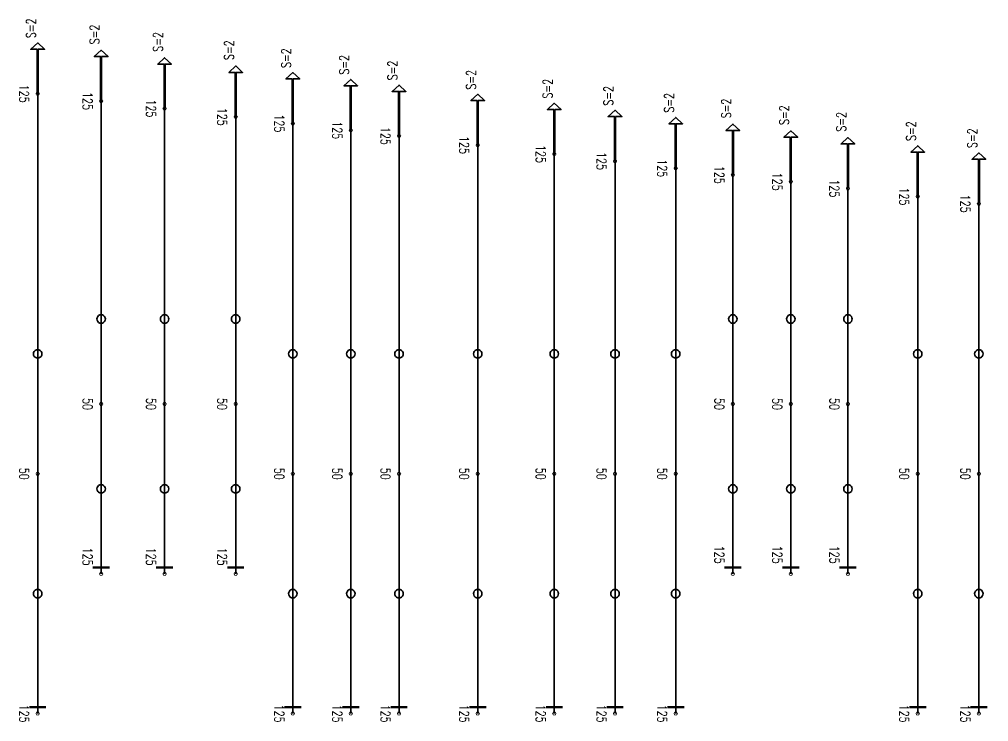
# Model space of a CAD drawing. Header units: millimetres. Extents: x 127300 to 589785, y -24728 to 44820.
# Drawn here: x 528767 to 551675, y 27610 to 44200 of the extents above; entities that cross this region are included whole.
import ezdxf

# ---------------------------------------------------------------- set-up
doc = ezdxf.new("R2010")
doc.units = ezdxf.units.MM
doc.layers.add('Current_plane_Column', color=7, linetype='Continuous', true_color=0x4b00ff)
doc.layers.add('NDC_S-ANNO', color=7, linetype='Continuous', lineweight=20)
doc.layers.add('NDC_S-TENDON', color=6, linetype='Continuous', lineweight=35)
doc.styles.add('NDC_ANNO', font='', dxfattribs={"width": 0.8})
doc.styles.get('NDC_ANNO').set_extended_font_data('Dotum')

# ---------------------------------------------------------------- blocks, each defined once
blk = doc.blocks.new('TDY')
at = {"layer": 'NDC_S-TENDON', "linetype": 'Continuous'}
for points, elevation in [([(20462, 32946), (20462, 33996), (20612, 33996), (20450, 34146), (20288, 33996), (20438, 33996), (20438, 32946)], 2875), ([(21962, 32771), (21962, 33821), (22112, 33821), (21950, 33971), (21788, 33821), (21938, 33821), (21938, 32771)], 2875), ([(23462, 32595), (23462, 33645), (23612, 33645), (23450, 33795), (23288, 33645), (23438, 33645), (23438, 32595)], 2875), ([(25142, 32399), (25142, 33449), (25292, 33449), (25130, 33599), (24968, 33449), (25118, 33449), (25118, 32399)], 2875), ([(26492, 32242), (26492, 33292), (26642, 33292), (26480, 33442), (26318, 33292), (26468, 33292), (26468, 32242)], 2875), ([(27862, 32081), (27862, 33131), (28012, 33131), (27850, 33281), (27688, 33131), (27838, 33131), (27838, 32081)], 2875), ([(29002, 31948), (29002, 32998), (29152, 32998), (28990, 33148), (28828, 32998), (28978, 32998), (28978, 31948)], 2875), ([(30862, 31731), (30862, 32781), (31012, 32781), (30850, 32931), (30688, 32781), (30838, 32781), (30838, 31731)], 2875), ([(32672, 31520), (32672, 32570), (32822, 32570), (32660, 32720), (32498, 32570), (32648, 32570), (32648, 31520)], 2875), ([(34107, 31352), (34107, 32402), (34257, 32402), (34095, 32552), (33933, 32402), (34083, 32402), (34083, 31352)], 2875), ([(35542, 31184), (35542, 32234), (35692, 32234), (35530, 32384), (35368, 32234), (35518, 32234), (35518, 31184)], 2875), ([(36892, 31027), (36892, 32077), (37042, 32077), (36880, 32227), (36718, 32077), (36868, 32077), (36868, 31027)], 2875), ([(38262, 30867), (38262, 31917), (38412, 31917), (38250, 32067), (38088, 31917), (38238, 31917), (38238, 30867)], 2875), ([(39612, 30709), (39612, 31759), (39762, 31759), (39600, 31909), (39438, 31759), (39588, 31759), (39588, 30709)], 2875), ([(41262, 30516), (41262, 31566), (41412, 31566), (41250, 31716), (41088, 31566), (41238, 31566), (41238, 30516)], 2875), ([(42707, 30347), (42707, 31397), (42857, 31397), (42695, 31547), (42533, 31397), (42683, 31397), (42683, 30347)], 2875), ([(21950, 27523), (21981, 27527), (22009, 27542), (22031, 27564), (22045, 27592), (22050, 27623), (22045, 27653), (22031, 27681), (22009, 27703), (21981, 27718), (21950, 27723), (21919, 27718), (21891, 27703), (21869, 27681), (21855, 27653), (21850, 27623), (21855, 27592), (21869, 27564), (21891, 27542), (21919, 27527), (21950, 27523)], 2832), ([(23450, 27523), (23481, 27527), (23509, 27542), (23531, 27564), (23545, 27592), (23550, 27623), (23545, 27653), (23531, 27681), (23509, 27703), (23481, 27718), (23450, 27723), (23419, 27718), (23391, 27703), (23369, 27681), (23355, 27653), (23350, 27623), (23355, 27592), (23369, 27564), (23391, 27542), (23419, 27527), (23450, 27523)], 2832), ([(25130, 27523), (25160, 27527), (25188, 27542), (25210, 27564), (25225, 27592), (25230, 27623), (25225, 27653), (25210, 27681), (25188, 27703), (25160, 27718), (25130, 27723), (25099, 27718), (25071, 27703), (25049, 27681), (25034, 27653), (25030, 27623), (25034, 27592), (25049, 27564), (25071, 27542), (25099, 27527), (25130, 27523)], 2832), ([(36880, 27523), (36910, 27527), (36938, 27542), (36960, 27564), (36975, 27592), (36980, 27623), (36975, 27653), (36960, 27681), (36938, 27703), (36910, 27718), (36880, 27723), (36849, 27718), (36821, 27703), (36799, 27681), (36784, 27653), (36780, 27623), (36784, 27592), (36799, 27564), (36821, 27542), (36849, 27527), (36880, 27523)], 2832), ([(38250, 27523), (38281, 27527), (38309, 27542), (38331, 27564), (38345, 27592), (38350, 27623), (38345, 27653), (38331, 27681), (38309, 27703), (38281, 27718), (38250, 27723), (38219, 27718), (38191, 27703), (38169, 27681), (38155, 27653), (38150, 27623), (38155, 27592), (38169, 27564), (38191, 27542), (38219, 27527), (38250, 27523)], 2832), ([(39600, 27523), (39631, 27527), (39659, 27542), (39681, 27564), (39695, 27592), (39700, 27623), (39695, 27653), (39681, 27681), (39659, 27703), (39631, 27718), (39600, 27723), (39569, 27718), (39541, 27703), (39519, 27681), (39505, 27653), (39500, 27623), (39505, 27592), (39519, 27564), (39541, 27542), (39569, 27527), (39600, 27523)], 2832), ([(20450, 26698), (20481, 26702), (20509, 26717), (20531, 26739), (20545, 26767), (20550, 26798), (20545, 26828), (20531, 26856), (20509, 26878), (20481, 26893), (20450, 26898), (20419, 26893), (20391, 26878), (20369, 26856), (20355, 26828), (20350, 26798), (20355, 26767), (20369, 26739), (20391, 26717), (20419, 26702), (20450, 26698)], 2832), ([(26480, 26698), (26510, 26702), (26538, 26717), (26560, 26739), (26575, 26767), (26580, 26798), (26575, 26828), (26560, 26856), (26538, 26878), (26510, 26893), (26480, 26898), (26449, 26893), (26421, 26878), (26399, 26856), (26384, 26828), (26380, 26798), (26384, 26767), (26399, 26739), (26421, 26717), (26449, 26702), (26480, 26698)], 2832), ([(27850, 26698), (27881, 26702), (27909, 26717), (27931, 26739), (27945, 26767), (27950, 26798), (27945, 26828), (27931, 26856), (27909, 26878), (27881, 26893), (27850, 26898), (27819, 26893), (27791, 26878), (27769, 26856), (27755, 26828), (27750, 26798), (27755, 26767), (27769, 26739), (27791, 26717), (27819, 26702), (27850, 26698)], 2832), ([(28990, 26698), (29021, 26702), (29049, 26717), (29071, 26739), (29085, 26767), (29090, 26798), (29085, 26828), (29071, 26856), (29049, 26878), (29021, 26893), (28990, 26898), (28959, 26893), (28931, 26878), (28909, 26856), (28895, 26828), (28890, 26798), (28895, 26767), (28909, 26739), (28931, 26717), (28959, 26702), (28990, 26698)], 2832), ([(30850, 26698), (30881, 26702), (30909, 26717), (30931, 26739), (30945, 26767), (30950, 26798), (30945, 26828), (30931, 26856), (30909, 26878), (30881, 26893), (30850, 26898), (30819, 26893), (30791, 26878), (30769, 26856), (30755, 26828), (30750, 26798), (30755, 26767), (30769, 26739), (30791, 26717), (30819, 26702), (30850, 26698)], 2832), ([(32660, 26698), (32691, 26702), (32719, 26717), (32741, 26739), (32755, 26767), (32760, 26798), (32755, 26828), (32741, 26856), (32719, 26878), (32691, 26893), (32660, 26898), (32629, 26893), (32601, 26878), (32579, 26856), (32565, 26828), (32560, 26798), (32565, 26767), (32579, 26739), (32601, 26717), (32629, 26702), (32660, 26698)], 2832), ([(34095, 26698), (34126, 26702), (34154, 26717), (34176, 26739), (34190, 26767), (34195, 26798), (34190, 26828), (34176, 26856), (34154, 26878), (34126, 26893), (34095, 26898), (34064, 26893), (34036, 26878), (34014, 26856), (34000, 26828), (33995, 26798), (34000, 26767), (34014, 26739), (34036, 26717), (34064, 26702), (34095, 26698)], 2832), ([(35530, 26698), (35560, 26702), (35588, 26717), (35610, 26739), (35625, 26767), (35630, 26798), (35625, 26828), (35610, 26856), (35588, 26878), (35560, 26893), (35530, 26898), (35499, 26893), (35471, 26878), (35449, 26856), (35434, 26828), (35430, 26798), (35434, 26767), (35449, 26739), (35471, 26717), (35499, 26702), (35530, 26698)], 2832), ([(41250, 26698), (41281, 26702), (41309, 26717), (41331, 26739), (41345, 26767), (41350, 26798), (41345, 26828), (41331, 26856), (41309, 26878), (41281, 26893), (41250, 26898), (41219, 26893), (41191, 26878), (41169, 26856), (41155, 26828), (41150, 26798), (41155, 26767), (41169, 26739), (41191, 26717), (41219, 26702), (41250, 26698)], 2832), ([(42695, 26698), (42726, 26702), (42754, 26717), (42776, 26739), (42790, 26767), (42795, 26798), (42790, 26828), (42776, 26856), (42754, 26878), (42726, 26893), (42695, 26898), (42664, 26893), (42636, 26878), (42614, 26856), (42600, 26828), (42595, 26798), (42600, 26767), (42614, 26739), (42636, 26717), (42664, 26702), (42695, 26698)], 2832), ([(21950, 23508), (21981, 23512), (22009, 23527), (22031, 23549), (22045, 23577), (22050, 23608), (22045, 23638), (22031, 23666), (22009, 23688), (21981, 23703), (21950, 23708), (21919, 23703), (21891, 23688), (21869, 23666), (21855, 23638), (21850, 23608), (21855, 23577), (21869, 23549), (21891, 23527), (21919, 23512), (21950, 23508)], 2832), ([(23450, 23508), (23481, 23512), (23509, 23527), (23531, 23549), (23545, 23577), (23550, 23608), (23545, 23638), (23531, 23666), (23509, 23688), (23481, 23703), (23450, 23708), (23419, 23703), (23391, 23688), (23369, 23666), (23355, 23638), (23350, 23608), (23355, 23577), (23369, 23549), (23391, 23527), (23419, 23512), (23450, 23508)], 2832), ([(25130, 23508), (25160, 23512), (25188, 23527), (25210, 23549), (25225, 23577), (25230, 23608), (25225, 23638), (25210, 23666), (25188, 23688), (25160, 23703), (25130, 23708), (25099, 23703), (25071, 23688), (25049, 23666), (25034, 23638), (25030, 23608), (25034, 23577), (25049, 23549), (25071, 23527), (25099, 23512), (25130, 23508)], 2832), ([(36880, 23508), (36910, 23512), (36938, 23527), (36960, 23549), (36975, 23577), (36980, 23608), (36975, 23638), (36960, 23666), (36938, 23688), (36910, 23703), (36880, 23708), (36849, 23703), (36821, 23688), (36799, 23666), (36784, 23638), (36780, 23608), (36784, 23577), (36799, 23549), (36821, 23527), (36849, 23512), (36880, 23508)], 2832), ([(38250, 23508), (38281, 23512), (38309, 23527), (38331, 23549), (38345, 23577), (38350, 23608), (38345, 23638), (38331, 23666), (38309, 23688), (38281, 23703), (38250, 23708), (38219, 23703), (38191, 23688), (38169, 23666), (38155, 23638), (38150, 23608), (38155, 23577), (38169, 23549), (38191, 23527), (38219, 23512), (38250, 23508)], 2832), ([(39600, 23508), (39631, 23512), (39659, 23527), (39681, 23549), (39695, 23577), (39700, 23608), (39695, 23638), (39681, 23666), (39659, 23688), (39631, 23703), (39600, 23708), (39569, 23703), (39541, 23688), (39519, 23666), (39505, 23638), (39500, 23608), (39505, 23577), (39519, 23549), (39541, 23527), (39569, 23512), (39600, 23508)], 2832), ([(20450, 21033), (20481, 21037), (20509, 21052), (20531, 21074), (20545, 21102), (20550, 21133), (20545, 21163), (20531, 21191), (20509, 21213), (20481, 21228), (20450, 21233), (20419, 21228), (20391, 21213), (20369, 21191), (20355, 21163), (20350, 21133), (20355, 21102), (20369, 21074), (20391, 21052), (20419, 21037), (20450, 21033)], 2832), ([(26480, 21033), (26510, 21037), (26538, 21052), (26560, 21074), (26575, 21102), (26580, 21133), (26575, 21163), (26560, 21191), (26538, 21213), (26510, 21228), (26480, 21233), (26449, 21228), (26421, 21213), (26399, 21191), (26384, 21163), (26380, 21133), (26384, 21102), (26399, 21074), (26421, 21052), (26449, 21037), (26480, 21033)], 2832), ([(27850, 21033), (27881, 21037), (27909, 21052), (27931, 21074), (27945, 21102), (27950, 21133), (27945, 21163), (27931, 21191), (27909, 21213), (27881, 21228), (27850, 21233), (27819, 21228), (27791, 21213), (27769, 21191), (27755, 21163), (27750, 21133), (27755, 21102), (27769, 21074), (27791, 21052), (27819, 21037), (27850, 21033)], 2832), ([(28990, 21033), (29021, 21037), (29049, 21052), (29071, 21074), (29085, 21102), (29090, 21133), (29085, 21163), (29071, 21191), (29049, 21213), (29021, 21228), (28990, 21233), (28959, 21228), (28931, 21213), (28909, 21191), (28895, 21163), (28890, 21133), (28895, 21102), (28909, 21074), (28931, 21052), (28959, 21037), (28990, 21033)], 2832), ([(30850, 21033), (30881, 21037), (30909, 21052), (30931, 21074), (30945, 21102), (30950, 21133), (30945, 21163), (30931, 21191), (30909, 21213), (30881, 21228), (30850, 21233), (30819, 21228), (30791, 21213), (30769, 21191), (30755, 21163), (30750, 21133), (30755, 21102), (30769, 21074), (30791, 21052), (30819, 21037), (30850, 21033)], 2832), ([(32660, 21033), (32691, 21037), (32719, 21052), (32741, 21074), (32755, 21102), (32760, 21133), (32755, 21163), (32741, 21191), (32719, 21213), (32691, 21228), (32660, 21233), (32629, 21228), (32601, 21213), (32579, 21191), (32565, 21163), (32560, 21133), (32565, 21102), (32579, 21074), (32601, 21052), (32629, 21037), (32660, 21033)], 2832), ([(34095, 21033), (34126, 21037), (34154, 21052), (34176, 21074), (34190, 21102), (34195, 21133), (34190, 21163), (34176, 21191), (34154, 21213), (34126, 21228), (34095, 21233), (34064, 21228), (34036, 21213), (34014, 21191), (34000, 21163), (33995, 21133), (34000, 21102), (34014, 21074), (34036, 21052), (34064, 21037), (34095, 21033)], 2832), ([(35530, 21033), (35560, 21037), (35588, 21052), (35610, 21074), (35625, 21102), (35630, 21133), (35625, 21163), (35610, 21191), (35588, 21213), (35560, 21228), (35530, 21233), (35499, 21228), (35471, 21213), (35449, 21191), (35434, 21163), (35430, 21133), (35434, 21102), (35449, 21074), (35471, 21052), (35499, 21037), (35530, 21033)], 2832), ([(41250, 21033), (41281, 21037), (41309, 21052), (41331, 21074), (41345, 21102), (41350, 21133), (41345, 21163), (41331, 21191), (41309, 21213), (41281, 21228), (41250, 21233), (41219, 21228), (41191, 21213), (41169, 21191), (41155, 21163), (41150, 21133), (41155, 21102), (41169, 21074), (41191, 21052), (41219, 21037), (41250, 21033)], 2832), ([(42695, 21033), (42726, 21037), (42754, 21052), (42776, 21074), (42790, 21102), (42795, 21133), (42790, 21163), (42776, 21191), (42754, 21213), (42726, 21228), (42695, 21233), (42664, 21228), (42636, 21213), (42614, 21191), (42600, 21163), (42595, 21133), (42600, 21102), (42614, 21074), (42636, 21052), (42664, 21037), (42695, 21033)], 2832)]:
    blk.add_lwpolyline(points, close=True, dxfattribs=dict(at, elevation=elevation))
for points, elevation in [([(20490, 32946, 20, 20, 0), (20470, 32981, 20, 20, 0), (20430, 32981, 20, 20, 0), (20410, 32946, 20, 20, 0), (20430, 32911, 20, 20, 0), (20470, 32911, 20, 20, 0)], 2875), ([(20490, 32946, 20, 20, 0), (20470, 32981, 20, 20, 0), (20430, 32981, 20, 20, 0), (20410, 32946, 20, 20, 0), (20430, 32911, 20, 20, 0), (20470, 32911, 20, 20, 0)], 2875), ([(21990, 32771, 20, 20, 0), (21970, 32805, 20, 20, 0), (21930, 32805, 20, 20, 0), (21910, 32771, 20, 20, 0), (21930, 32736, 20, 20, 0), (21970, 32736, 20, 20, 0)], 2875), ([(21990, 32771, 20, 20, 0), (21970, 32805, 20, 20, 0), (21930, 32805, 20, 20, 0), (21910, 32771, 20, 20, 0), (21930, 32736, 20, 20, 0), (21970, 32736, 20, 20, 0)], 2875), ([(23490, 32595, 20, 20, 0), (23470, 32630, 20, 20, 0), (23430, 32630, 20, 20, 0), (23410, 32595, 20, 20, 0), (23430, 32561, 20, 20, 0), (23470, 32561, 20, 20, 0)], 2875), ([(23490, 32595, 20, 20, 0), (23470, 32630, 20, 20, 0), (23430, 32630, 20, 20, 0), (23410, 32595, 20, 20, 0), (23430, 32561, 20, 20, 0), (23470, 32561, 20, 20, 0)], 2875), ([(25170, 32399, 20, 20, 0), (25150, 32434, 20, 20, 0), (25110, 32434, 20, 20, 0), (25090, 32399, 20, 20, 0), (25110, 32365, 20, 20, 0), (25150, 32365, 20, 20, 0)], 2875), ([(25170, 32399, 20, 20, 0), (25150, 32434, 20, 20, 0), (25110, 32434, 20, 20, 0), (25090, 32399, 20, 20, 0), (25110, 32365, 20, 20, 0), (25150, 32365, 20, 20, 0)], 2875), ([(26520, 32242, 20, 20, 0), (26500, 32276, 20, 20, 0), (26460, 32276, 20, 20, 0), (26440, 32242, 20, 20, 0), (26460, 32207, 20, 20, 0), (26500, 32207, 20, 20, 0)], 2875), ([(26520, 32242, 20, 20, 0), (26500, 32276, 20, 20, 0), (26460, 32276, 20, 20, 0), (26440, 32242, 20, 20, 0), (26460, 32207, 20, 20, 0), (26500, 32207, 20, 20, 0)], 2875), ([(27890, 32081, 20, 20, 0), (27870, 32116, 20, 20, 0), (27830, 32116, 20, 20, 0), (27810, 32081, 20, 20, 0), (27830, 32047, 20, 20, 0), (27870, 32047, 20, 20, 0)], 2875), ([(27890, 32081, 20, 20, 0), (27870, 32116, 20, 20, 0), (27830, 32116, 20, 20, 0), (27810, 32081, 20, 20, 0), (27830, 32047, 20, 20, 0), (27870, 32047, 20, 20, 0)], 2875), ([(29030, 31948, 20, 20, 0), (29010, 31983, 20, 20, 0), (28970, 31983, 20, 20, 0), (28950, 31948, 20, 20, 0), (28970, 31914, 20, 20, 0), (29010, 31914, 20, 20, 0)], 2875), ([(29030, 31948, 20, 20, 0), (29010, 31983, 20, 20, 0), (28970, 31983, 20, 20, 0), (28950, 31948, 20, 20, 0), (28970, 31914, 20, 20, 0), (29010, 31914, 20, 20, 0)], 2875), ([(30890, 31731, 20, 20, 0), (30870, 31766, 20, 20, 0), (30830, 31766, 20, 20, 0), (30810, 31731, 20, 20, 0), (30830, 31696, 20, 20, 0), (30870, 31696, 20, 20, 0)], 2875), ([(30890, 31731, 20, 20, 0), (30870, 31766, 20, 20, 0), (30830, 31766, 20, 20, 0), (30810, 31731, 20, 20, 0), (30830, 31696, 20, 20, 0), (30870, 31696, 20, 20, 0)], 2875), ([(32700, 31520, 20, 20, 0), (32680, 31554, 20, 20, 0), (32640, 31554, 20, 20, 0), (32620, 31520, 20, 20, 0), (32640, 31485, 20, 20, 0), (32680, 31485, 20, 20, 0)], 2875), ([(32700, 31520, 20, 20, 0), (32680, 31554, 20, 20, 0), (32640, 31554, 20, 20, 0), (32620, 31520, 20, 20, 0), (32640, 31485, 20, 20, 0), (32680, 31485, 20, 20, 0)], 2875), ([(34135, 31352, 20, 20, 0), (34115, 31387, 20, 20, 0), (34075, 31387, 20, 20, 0), (34055, 31352, 20, 20, 0), (34075, 31317, 20, 20, 0), (34115, 31317, 20, 20, 0)], 2875), ([(34135, 31352, 20, 20, 0), (34115, 31387, 20, 20, 0), (34075, 31387, 20, 20, 0), (34055, 31352, 20, 20, 0), (34075, 31317, 20, 20, 0), (34115, 31317, 20, 20, 0)], 2875), ([(35570, 31184, 20, 20, 0), (35550, 31219, 20, 20, 0), (35510, 31219, 20, 20, 0), (35490, 31184, 20, 20, 0), (35510, 31150, 20, 20, 0), (35550, 31150, 20, 20, 0)], 2875), ([(35570, 31184, 20, 20, 0), (35550, 31219, 20, 20, 0), (35510, 31219, 20, 20, 0), (35490, 31184, 20, 20, 0), (35510, 31150, 20, 20, 0), (35550, 31150, 20, 20, 0)], 2875), ([(36920, 31027, 20, 20, 0), (36900, 31061, 20, 20, 0), (36860, 31061, 20, 20, 0), (36840, 31027, 20, 20, 0), (36860, 30992, 20, 20, 0), (36900, 30992, 20, 20, 0)], 2875), ([(36920, 31027, 20, 20, 0), (36900, 31061, 20, 20, 0), (36860, 31061, 20, 20, 0), (36840, 31027, 20, 20, 0), (36860, 30992, 20, 20, 0), (36900, 30992, 20, 20, 0)], 2875), ([(38290, 30867, 20, 20, 0), (38270, 30901, 20, 20, 0), (38230, 30901, 20, 20, 0), (38210, 30867, 20, 20, 0), (38230, 30832, 20, 20, 0), (38270, 30832, 20, 20, 0)], 2875), ([(38290, 30867, 20, 20, 0), (38270, 30901, 20, 20, 0), (38230, 30901, 20, 20, 0), (38210, 30867, 20, 20, 0), (38230, 30832, 20, 20, 0), (38270, 30832, 20, 20, 0)], 2875), ([(39640, 30709, 20, 20, 0), (39620, 30744, 20, 20, 0), (39580, 30744, 20, 20, 0), (39560, 30709, 20, 20, 0), (39580, 30674, 20, 20, 0), (39620, 30674, 20, 20, 0)], 2875), ([(39640, 30709, 20, 20, 0), (39620, 30744, 20, 20, 0), (39580, 30744, 20, 20, 0), (39560, 30709, 20, 20, 0), (39580, 30674, 20, 20, 0), (39620, 30674, 20, 20, 0)], 2875), ([(41290, 30516, 20, 20, 0), (41270, 30551, 20, 20, 0), (41230, 30551, 20, 20, 0), (41210, 30516, 20, 20, 0), (41230, 30482, 20, 20, 0), (41270, 30482, 20, 20, 0)], 2875), ([(41290, 30516, 20, 20, 0), (41270, 30551, 20, 20, 0), (41230, 30551, 20, 20, 0), (41210, 30516, 20, 20, 0), (41230, 30482, 20, 20, 0), (41270, 30482, 20, 20, 0)], 2875), ([(42735, 30347, 20, 20, 0), (42715, 30382, 20, 20, 0), (42675, 30382, 20, 20, 0), (42655, 30347, 20, 20, 0), (42675, 30313, 20, 20, 0), (42715, 30313, 20, 20, 0)], 2875), ([(42735, 30347, 20, 20, 0), (42715, 30382, 20, 20, 0), (42675, 30382, 20, 20, 0), (42655, 30347, 20, 20, 0), (42675, 30313, 20, 20, 0), (42715, 30313, 20, 20, 0)], 2875), ([(21990, 25615, 20, 20, 0), (21970, 25650, 20, 20, 0), (21930, 25650, 20, 20, 0), (21910, 25615, 20, 20, 0), (21930, 25580, 20, 20, 0), (21970, 25580, 20, 20, 0)], 2800), ([(21990, 25615, 20, 20, 0), (21970, 25650, 20, 20, 0), (21930, 25650, 20, 20, 0), (21910, 25615, 20, 20, 0), (21930, 25580, 20, 20, 0), (21970, 25580, 20, 20, 0)], 2800), ([(23490, 25615, 20, 20, 0), (23470, 25650, 20, 20, 0), (23430, 25650, 20, 20, 0), (23410, 25615, 20, 20, 0), (23430, 25580, 20, 20, 0), (23470, 25580, 20, 20, 0)], 2800), ([(23490, 25615, 20, 20, 0), (23470, 25650, 20, 20, 0), (23430, 25650, 20, 20, 0), (23410, 25615, 20, 20, 0), (23430, 25580, 20, 20, 0), (23470, 25580, 20, 20, 0)], 2800), ([(25170, 25615, 20, 20, 0), (25150, 25650, 20, 20, 0), (25110, 25650, 20, 20, 0), (25090, 25615, 20, 20, 0), (25110, 25580, 20, 20, 0), (25150, 25580, 20, 20, 0)], 2800), ([(25170, 25615, 20, 20, 0), (25150, 25650, 20, 20, 0), (25110, 25650, 20, 20, 0), (25090, 25615, 20, 20, 0), (25110, 25580, 20, 20, 0), (25150, 25580, 20, 20, 0)], 2800), ([(36920, 25615, 20, 20, 0), (36900, 25650, 20, 20, 0), (36860, 25650, 20, 20, 0), (36840, 25615, 20, 20, 0), (36860, 25580, 20, 20, 0), (36900, 25580, 20, 20, 0)], 2800), ([(36920, 25615, 20, 20, 0), (36900, 25650, 20, 20, 0), (36860, 25650, 20, 20, 0), (36840, 25615, 20, 20, 0), (36860, 25580, 20, 20, 0), (36900, 25580, 20, 20, 0)], 2800), ([(38290, 25615, 20, 20, 0), (38270, 25650, 20, 20, 0), (38230, 25650, 20, 20, 0), (38210, 25615, 20, 20, 0), (38230, 25580, 20, 20, 0), (38270, 25580, 20, 20, 0)], 2800), ([(38290, 25615, 20, 20, 0), (38270, 25650, 20, 20, 0), (38230, 25650, 20, 20, 0), (38210, 25615, 20, 20, 0), (38230, 25580, 20, 20, 0), (38270, 25580, 20, 20, 0)], 2800), ([(39640, 25615, 20, 20, 0), (39620, 25650, 20, 20, 0), (39580, 25650, 20, 20, 0), (39560, 25615, 20, 20, 0), (39580, 25580, 20, 20, 0), (39620, 25580, 20, 20, 0)], 2800), ([(39640, 25615, 20, 20, 0), (39620, 25650, 20, 20, 0), (39580, 25650, 20, 20, 0), (39560, 25615, 20, 20, 0), (39580, 25580, 20, 20, 0), (39620, 25580, 20, 20, 0)], 2800), ([(20490, 23965, 20, 20, 0), (20470, 24000, 20, 20, 0), (20430, 24000, 20, 20, 0), (20410, 23965, 20, 20, 0), (20430, 23930, 20, 20, 0), (20470, 23930, 20, 20, 0)], 2800), ([(20490, 23965, 20, 20, 0), (20470, 24000, 20, 20, 0), (20430, 24000, 20, 20, 0), (20410, 23965, 20, 20, 0), (20430, 23930, 20, 20, 0), (20470, 23930, 20, 20, 0)], 2800), ([(26520, 23965, 20, 20, 0), (26500, 24000, 20, 20, 0), (26460, 24000, 20, 20, 0), (26440, 23965, 20, 20, 0), (26460, 23930, 20, 20, 0), (26500, 23930, 20, 20, 0)], 2800), ([(26520, 23965, 20, 20, 0), (26500, 24000, 20, 20, 0), (26460, 24000, 20, 20, 0), (26440, 23965, 20, 20, 0), (26460, 23930, 20, 20, 0), (26500, 23930, 20, 20, 0)], 2800), ([(27890, 23965, 20, 20, 0), (27870, 24000, 20, 20, 0), (27830, 24000, 20, 20, 0), (27810, 23965, 20, 20, 0), (27830, 23930, 20, 20, 0), (27870, 23930, 20, 20, 0)], 2800), ([(27890, 23965, 20, 20, 0), (27870, 24000, 20, 20, 0), (27830, 24000, 20, 20, 0), (27810, 23965, 20, 20, 0), (27830, 23930, 20, 20, 0), (27870, 23930, 20, 20, 0)], 2800), ([(29030, 23965, 20, 20, 0), (29010, 24000, 20, 20, 0), (28970, 24000, 20, 20, 0), (28950, 23965, 20, 20, 0), (28970, 23930, 20, 20, 0), (29010, 23930, 20, 20, 0)], 2800), ([(29030, 23965, 20, 20, 0), (29010, 24000, 20, 20, 0), (28970, 24000, 20, 20, 0), (28950, 23965, 20, 20, 0), (28970, 23930, 20, 20, 0), (29010, 23930, 20, 20, 0)], 2800), ([(30890, 23965, 20, 20, 0), (30870, 24000, 20, 20, 0), (30830, 24000, 20, 20, 0), (30810, 23965, 20, 20, 0), (30830, 23930, 20, 20, 0), (30870, 23930, 20, 20, 0)], 2800), ([(30890, 23965, 20, 20, 0), (30870, 24000, 20, 20, 0), (30830, 24000, 20, 20, 0), (30810, 23965, 20, 20, 0), (30830, 23930, 20, 20, 0), (30870, 23930, 20, 20, 0)], 2800), ([(32700, 23965, 20, 20, 0), (32680, 24000, 20, 20, 0), (32640, 24000, 20, 20, 0), (32620, 23965, 20, 20, 0), (32640, 23930, 20, 20, 0), (32680, 23930, 20, 20, 0)], 2800), ([(32700, 23965, 20, 20, 0), (32680, 24000, 20, 20, 0), (32640, 24000, 20, 20, 0), (32620, 23965, 20, 20, 0), (32640, 23930, 20, 20, 0), (32680, 23930, 20, 20, 0)], 2800), ([(34135, 23965, 20, 20, 0), (34115, 24000, 20, 20, 0), (34075, 24000, 20, 20, 0), (34055, 23965, 20, 20, 0), (34075, 23930, 20, 20, 0), (34115, 23930, 20, 20, 0)], 2800), ([(34135, 23965, 20, 20, 0), (34115, 24000, 20, 20, 0), (34075, 24000, 20, 20, 0), (34055, 23965, 20, 20, 0), (34075, 23930, 20, 20, 0), (34115, 23930, 20, 20, 0)], 2800), ([(35570, 23965, 20, 20, 0), (35550, 24000, 20, 20, 0), (35510, 24000, 20, 20, 0), (35490, 23965, 20, 20, 0), (35510, 23930, 20, 20, 0), (35550, 23930, 20, 20, 0)], 2800), ([(35570, 23965, 20, 20, 0), (35550, 24000, 20, 20, 0), (35510, 24000, 20, 20, 0), (35490, 23965, 20, 20, 0), (35510, 23930, 20, 20, 0), (35550, 23930, 20, 20, 0)], 2800), ([(41290, 23965, 20, 20, 0), (41270, 24000, 20, 20, 0), (41230, 24000, 20, 20, 0), (41210, 23965, 20, 20, 0), (41230, 23930, 20, 20, 0), (41270, 23930, 20, 20, 0)], 2800), ([(41290, 23965, 20, 20, 0), (41270, 24000, 20, 20, 0), (41230, 24000, 20, 20, 0), (41210, 23965, 20, 20, 0), (41230, 23930, 20, 20, 0), (41270, 23930, 20, 20, 0)], 2800), ([(42735, 23965, 20, 20, 0), (42715, 24000, 20, 20, 0), (42675, 24000, 20, 20, 0), (42655, 23965, 20, 20, 0), (42675, 23930, 20, 20, 0), (42715, 23930, 20, 20, 0)], 2800), ([(42735, 23965, 20, 20, 0), (42715, 24000, 20, 20, 0), (42675, 24000, 20, 20, 0), (42655, 23965, 20, 20, 0), (42675, 23930, 20, 20, 0), (42715, 23930, 20, 20, 0)], 2800), ([(21990, 21600, 20, 20, 0), (21970, 21635, 20, 20, 0), (21930, 21635, 20, 20, 0), (21910, 21600, 20, 20, 0), (21930, 21565, 20, 20, 0), (21970, 21565, 20, 20, 0)], 2875), ([(21990, 21600, 20, 20, 0), (21970, 21635, 20, 20, 0), (21930, 21635, 20, 20, 0), (21910, 21600, 20, 20, 0), (21930, 21565, 20, 20, 0), (21970, 21565, 20, 20, 0)], 2875), ([(23490, 21600, 20, 20, 0), (23470, 21635, 20, 20, 0), (23430, 21635, 20, 20, 0), (23410, 21600, 20, 20, 0), (23430, 21565, 20, 20, 0), (23470, 21565, 20, 20, 0)], 2875), ([(23490, 21600, 20, 20, 0), (23470, 21635, 20, 20, 0), (23430, 21635, 20, 20, 0), (23410, 21600, 20, 20, 0), (23430, 21565, 20, 20, 0), (23470, 21565, 20, 20, 0)], 2875), ([(25170, 21600, 20, 20, 0), (25150, 21635, 20, 20, 0), (25110, 21635, 20, 20, 0), (25090, 21600, 20, 20, 0), (25110, 21565, 20, 20, 0), (25150, 21565, 20, 20, 0)], 2875), ([(25170, 21600, 20, 20, 0), (25150, 21635, 20, 20, 0), (25110, 21635, 20, 20, 0), (25090, 21600, 20, 20, 0), (25110, 21565, 20, 20, 0), (25150, 21565, 20, 20, 0)], 2875), ([(36920, 21600, 20, 20, 0), (36900, 21635, 20, 20, 0), (36860, 21635, 20, 20, 0), (36840, 21600, 20, 20, 0), (36860, 21565, 20, 20, 0), (36900, 21565, 20, 20, 0)], 2875), ([(36920, 21600, 20, 20, 0), (36900, 21635, 20, 20, 0), (36860, 21635, 20, 20, 0), (36840, 21600, 20, 20, 0), (36860, 21565, 20, 20, 0), (36900, 21565, 20, 20, 0)], 2875), ([(38290, 21600, 20, 20, 0), (38270, 21635, 20, 20, 0), (38230, 21635, 20, 20, 0), (38210, 21600, 20, 20, 0), (38230, 21565, 20, 20, 0), (38270, 21565, 20, 20, 0)], 2875), ([(38290, 21600, 20, 20, 0), (38270, 21635, 20, 20, 0), (38230, 21635, 20, 20, 0), (38210, 21600, 20, 20, 0), (38230, 21565, 20, 20, 0), (38270, 21565, 20, 20, 0)], 2875), ([(39640, 21600, 20, 20, 0), (39620, 21635, 20, 20, 0), (39580, 21635, 20, 20, 0), (39560, 21600, 20, 20, 0), (39580, 21565, 20, 20, 0), (39620, 21565, 20, 20, 0)], 2875), ([(39640, 21600, 20, 20, 0), (39620, 21635, 20, 20, 0), (39580, 21635, 20, 20, 0), (39560, 21600, 20, 20, 0), (39580, 21565, 20, 20, 0), (39620, 21565, 20, 20, 0)], 2875), ([(20490, 18300, 20, 20, 0), (20470, 18335, 20, 20, 0), (20430, 18335, 20, 20, 0), (20410, 18300, 20, 20, 0), (20430, 18265, 20, 20, 0), (20470, 18265, 20, 20, 0)], 2875), ([(20490, 18300, 20, 20, 0), (20470, 18335, 20, 20, 0), (20430, 18335, 20, 20, 0), (20410, 18300, 20, 20, 0), (20430, 18265, 20, 20, 0), (20470, 18265, 20, 20, 0)], 2875), ([(26520, 18300, 20, 20, 0), (26500, 18335, 20, 20, 0), (26460, 18335, 20, 20, 0), (26440, 18300, 20, 20, 0), (26460, 18265, 20, 20, 0), (26500, 18265, 20, 20, 0)], 2875), ([(26520, 18300, 20, 20, 0), (26500, 18335, 20, 20, 0), (26460, 18335, 20, 20, 0), (26440, 18300, 20, 20, 0), (26460, 18265, 20, 20, 0), (26500, 18265, 20, 20, 0)], 2875), ([(27890, 18300, 20, 20, 0), (27870, 18335, 20, 20, 0), (27830, 18335, 20, 20, 0), (27810, 18300, 20, 20, 0), (27830, 18265, 20, 20, 0), (27870, 18265, 20, 20, 0)], 2875), ([(27890, 18300, 20, 20, 0), (27870, 18335, 20, 20, 0), (27830, 18335, 20, 20, 0), (27810, 18300, 20, 20, 0), (27830, 18265, 20, 20, 0), (27870, 18265, 20, 20, 0)], 2875), ([(29030, 18300, 20, 20, 0), (29010, 18335, 20, 20, 0), (28970, 18335, 20, 20, 0), (28950, 18300, 20, 20, 0), (28970, 18265, 20, 20, 0), (29010, 18265, 20, 20, 0)], 2875), ([(29030, 18300, 20, 20, 0), (29010, 18335, 20, 20, 0), (28970, 18335, 20, 20, 0), (28950, 18300, 20, 20, 0), (28970, 18265, 20, 20, 0), (29010, 18265, 20, 20, 0)], 2875), ([(30890, 18300, 20, 20, 0), (30870, 18335, 20, 20, 0), (30830, 18335, 20, 20, 0), (30810, 18300, 20, 20, 0), (30830, 18265, 20, 20, 0), (30870, 18265, 20, 20, 0)], 2875), ([(30890, 18300, 20, 20, 0), (30870, 18335, 20, 20, 0), (30830, 18335, 20, 20, 0), (30810, 18300, 20, 20, 0), (30830, 18265, 20, 20, 0), (30870, 18265, 20, 20, 0)], 2875), ([(32700, 18300, 20, 20, 0), (32680, 18335, 20, 20, 0), (32640, 18335, 20, 20, 0), (32620, 18300, 20, 20, 0), (32640, 18265, 20, 20, 0), (32680, 18265, 20, 20, 0)], 2875), ([(32700, 18300, 20, 20, 0), (32680, 18335, 20, 20, 0), (32640, 18335, 20, 20, 0), (32620, 18300, 20, 20, 0), (32640, 18265, 20, 20, 0), (32680, 18265, 20, 20, 0)], 2875), ([(34135, 18300, 20, 20, 0), (34115, 18335, 20, 20, 0), (34075, 18335, 20, 20, 0), (34055, 18300, 20, 20, 0), (34075, 18265, 20, 20, 0), (34115, 18265, 20, 20, 0)], 2875), ([(34135, 18300, 20, 20, 0), (34115, 18335, 20, 20, 0), (34075, 18335, 20, 20, 0), (34055, 18300, 20, 20, 0), (34075, 18265, 20, 20, 0), (34115, 18265, 20, 20, 0)], 2875), ([(35570, 18300, 20, 20, 0), (35550, 18335, 20, 20, 0), (35510, 18335, 20, 20, 0), (35490, 18300, 20, 20, 0), (35510, 18265, 20, 20, 0), (35550, 18265, 20, 20, 0)], 2875), ([(35570, 18300, 20, 20, 0), (35550, 18335, 20, 20, 0), (35510, 18335, 20, 20, 0), (35490, 18300, 20, 20, 0), (35510, 18265, 20, 20, 0), (35550, 18265, 20, 20, 0)], 2875), ([(41290, 18300, 20, 20, 0), (41270, 18335, 20, 20, 0), (41230, 18335, 20, 20, 0), (41210, 18300, 20, 20, 0), (41230, 18265, 20, 20, 0), (41270, 18265, 20, 20, 0)], 2875), ([(41290, 18300, 20, 20, 0), (41270, 18335, 20, 20, 0), (41230, 18335, 20, 20, 0), (41210, 18300, 20, 20, 0), (41230, 18265, 20, 20, 0), (41270, 18265, 20, 20, 0)], 2875), ([(42735, 18300, 20, 20, 0), (42715, 18335, 20, 20, 0), (42675, 18335, 20, 20, 0), (42655, 18300, 20, 20, 0), (42675, 18265, 20, 20, 0), (42715, 18265, 20, 20, 0)], 2875), ([(42735, 18300, 20, 20, 0), (42715, 18335, 20, 20, 0), (42675, 18335, 20, 20, 0), (42655, 18300, 20, 20, 0), (42675, 18265, 20, 20, 0), (42715, 18265, 20, 20, 0)], 2875)]:
    blk.add_lwpolyline(points, format="xyseb", close=True, dxfattribs=dict(at, elevation=elevation))
at = {"layer": 'NDC_S-TENDON', "linetype": 'Continuous', "elevation": 2875}
for points in [[(21750, 21750, 60, 60, 0), (22150, 21750, 60, 60, 0)], [(23250, 21750, 60, 60, 0), (23650, 21750, 60, 60, 0)], [(24930, 21750, 60, 60, 0), (25330, 21750, 60, 60, 0)], [(36680, 21750, 60, 60, 0), (37080, 21750, 60, 60, 0)], [(38050, 21750, 60, 60, 0), (38450, 21750, 60, 60, 0)], [(39400, 21750, 60, 60, 0), (39800, 21750, 60, 60, 0)], [(20250, 18450, 60, 60, 0), (20650, 18450, 60, 60, 0)], [(26280, 18450, 60, 60, 0), (26680, 18450, 60, 60, 0)], [(27650, 18450, 60, 60, 0), (28050, 18450, 60, 60, 0)], [(28790, 18450, 60, 60, 0), (29190, 18450, 60, 60, 0)], [(30650, 18450, 60, 60, 0), (31050, 18450, 60, 60, 0)], [(32460, 18450, 60, 60, 0), (32860, 18450, 60, 60, 0)], [(33895, 18450, 60, 60, 0), (34295, 18450, 60, 60, 0)], [(35330, 18450, 60, 60, 0), (35730, 18450, 60, 60, 0)], [(41050, 18450, 60, 60, 0), (41450, 18450, 60, 60, 0)], [(42495, 18450, 60, 60, 0), (42895, 18450, 60, 60, 0)]]:
    blk.add_lwpolyline(points, format="xyseb", dxfattribs=at)
at = {"layer": 'NDC_S-TENDON', "linetype": 'Continuous'}
for points in [[(20450, 18300, 2875), (20450, 19055, 2872), (20450, 19811, 2862), (20450, 20566, 2845), (20450, 21416, 2825), (20450, 22266, 2811), (20450, 23115, 2803), (20450, 23965, 2800), (20450, 24815, 2803), (20450, 25665, 2811), (20450, 26514, 2825), (20450, 27364, 2845), (20450, 28119, 2862), (20450, 33366, -2878), (20450, 32946, -2875)], [(21950, 21600, 2875), (21950, 22135, 2872), (21950, 22671, 2862), (21950, 23206, 2845), (21950, 24009, 2820), (21950, 24812, 2805), (21950, 25615, 2800), (21950, 26418, 2805), (21950, 27221, 2820), (21950, 28024, 2845), (21950, 28559, 2862), (21950, 29095, 2872), (21950, 32771, 2873)], [(23450, 21600, 2875), (23450, 22135, 2872), (23450, 22671, 2862), (23450, 23206, 2845), (23450, 24009, 2820), (23450, 24812, 2805), (23450, 25615, 2800), (23450, 26418, 2805), (23450, 27221, 2820), (23450, 28024, 2845), (23450, 28559, 2862), (23450, 29095, 2872), (23450, 32595, 2873)], [(25130, 21600, 2875), (25130, 22135, 2872), (25130, 22671, 2862), (25130, 23206, 2845), (25130, 24009, 2820), (25130, 24812, 2805), (25130, 25615, 2800), (25130, 26418, 2805), (25130, 27221, 2820), (25130, 28024, 2845), (25130, 28559, 2862), (25130, 29095, 2872), (25130, 32399, 2873)], [(26480, 18300, 2875), (26480, 19055, 2872), (26480, 19811, 2862), (26480, 20566, 2845), (26480, 21416, 2825), (26480, 22266, 2811), (26480, 23115, 2803), (26480, 23965, 2800), (26480, 24815, 2803), (26480, 25665, 2811), (26480, 26514, 2825), (26480, 27364, 2845), (26480, 28119, 2862), (26480, 28875, 2872), (26480, 32242, 2872)], [(27850, 18300, 2875), (27850, 19055, 2872), (27850, 19811, 2862), (27850, 20566, 2845), (27850, 21416, 2825), (27850, 22266, 2811), (27850, 23115, 2803), (27850, 23965, 2800), (27850, 24815, 2803), (27850, 25665, 2811), (27850, 26514, 2825), (27850, 27364, 2845), (27850, 28119, 2862), (27850, 28875, 2872), (27850, 32081, 2873)], [(28990, 18300, 2875), (28990, 19055, 2872), (28990, 19811, 2862), (28990, 20566, 2845), (28990, 21416, 2825), (28990, 22266, 2811), (28990, 23115, 2803), (28990, 23965, 2800), (28990, 24815, 2803), (28990, 25665, 2811), (28990, 26514, 2825), (28990, 27364, 2845), (28990, 28119, 2862), (28990, 28875, 2872), (28990, 31948, 2873)], [(30850, 18300, 2875), (30850, 19055, 2872), (30850, 19811, 2862), (30850, 20566, 2845), (30850, 21416, 2825), (30850, 22266, 2811), (30850, 23115, 2803), (30850, 23965, 2800), (30850, 24815, 2803), (30850, 25665, 2811), (30850, 26514, 2825), (30850, 27364, 2845), (30850, 28119, 2862), (30850, 28875, 2872), (30850, 31731, -2875)], [(32660, 18300, 2875), (32660, 19055, 2872), (32660, 19811, 2862), (32660, 20566, 2845), (32660, 21416, 2825), (32660, 22266, 2811), (32660, 23115, 2803), (32660, 23965, 2800), (32660, 24815, 2803), (32660, 25665, 2811), (32660, 26514, 2825), (32660, 27364, 2845), (32660, 28119, 2862), (32660, 28875, 2872), (32660, 31520, 2874)], [(34095, 18300, 2875), (34095, 19055, 2872), (34095, 19811, 2862), (34095, 20566, 2845), (34095, 21416, 2825), (34095, 22266, 2811), (34095, 23115, 2803), (34095, 23965, 2800), (34095, 24815, 2803), (34095, 25665, 2811), (34095, 26514, 2825), (34095, 27364, 2845), (34095, 28119, 2862), (34095, 28875, 2872), (34095, 31352, 2874)], [(35530, 18300, 2875), (35530, 19055, 2872), (35530, 19811, 2862), (35530, 20566, 2845), (35530, 21416, 2825), (35530, 22266, 2811), (35530, 23115, 2803), (35530, 23965, 2800), (35530, 24815, 2803), (35530, 25665, 2811), (35530, 26514, 2825), (35530, 27364, 2845), (35530, 28119, 2862), (35530, 28875, 2872), (35530, 31184, 2874)], [(36880, 21600, 2875), (36880, 22135, 2872), (36880, 22671, 2862), (36880, 23206, 2845), (36880, 24009, 2820), (36880, 24812, 2805), (36880, 25615, 2800), (36880, 26418, 2805), (36880, 27221, 2820), (36880, 28024, 2845), (36880, 28559, 2862), (36880, 30117, 2872), (36880, 31027, 2873)], [(38250, 21600, 2875), (38250, 22135, 2872), (38250, 22671, 2862), (38250, 23206, 2845), (38250, 24009, 2820), (38250, 24812, 2805), (38250, 25615, 2800), (38250, 26418, 2805), (38250, 27221, 2820), (38250, 28024, 2845), (38250, 28559, 2862), (38250, 30117, 2872), (38250, 30867, 2871)], [(39600, 21600, 2875), (39600, 22135, 2872), (39600, 22671, 2862), (39600, 23206, 2845), (39600, 24009, 2820), (39600, 24812, 2805), (39600, 25615, 2800), (39600, 26418, 2805), (39600, 27221, 2820), (39600, 28024, 2845), (39600, 28559, 2862), (39600, 30117, 2872), (39600, 30709, 2873)], [(41250, 18300, 2875), (41250, 19055, 2872), (41250, 19811, 2862), (41250, 20566, 2845), (41250, 21416, 2825), (41250, 22266, 2811), (41250, 23115, 2803), (41250, 23965, 2800), (41250, 24815, 2803), (41250, 25665, 2811), (41250, 26514, 2825), (41250, 27364, 2845), (41250, 28119, 2862), (41250, 28875, 2872), (41250, 30516, 0)], [(42695, 18300, 2875), (42695, 19055, 2872), (42695, 19811, 2862), (42695, 20566, 2845), (42695, 21416, 2825), (42695, 22266, 2811), (42695, 23115, 2803), (42695, 23965, 2800), (42695, 24815, 2803), (42695, 25665, 2811), (42695, 26514, 2825), (42695, 27364, 2845), (42695, 28119, 2862), (42695, 28946, 2870), (42695, 30347, 2872)]]:
    blk.add_polyline3d(points, dxfattribs=at)
at = {"layer": 'NDC_S-ANNO', "linetype": 'Continuous', "char_height": 225, "attachment_point": 5, "line_spacing_factor": 0.75, "style": 'NDC_ANNO'}
for s, insert, rotation in [('\\FSTANDARD.shx;S=2', (20292, 34489, -2750), 90), ('\\FSTANDARD.shx;S=2', (21793, 34342, 2998), 90), ('\\FSTANDARD.shx;S=2', (23293, 34167, 2998), 90), ('\\FSTANDARD.shx;S=2', (24972, 33971, 2998), 90), ('\\FSTANDARD.shx;S=2', (26322, 33785, 2997), 90), ('\\FSTANDARD.shx;S=2', (27692, 33625, 2998), 90), ('\\FSTANDARD.shx;S=2', (28833, 33492, 2998), 90), ('\\FSTANDARD.shx;S=2', (30692, 33274, -2750), 90), ('\\FSTANDARD.shx;S=2', (32502, 33063, 2999), 90), ('\\FSTANDARD.shx;125', (20130, 32946, -2875), 270), ('\\FSTANDARD.shx;S=2', (33937, 32895, 2999), 90), ('\\FSTANDARD.shx;125', (21630, 32771, 2873), 270), ('\\FSTANDARD.shx;125', (23130, 32595, 2873), 270), ('\\FSTANDARD.shx;S=2', (35372, 32728, 2999), 90), ('\\FSTANDARD.shx;S=2', (36722, 32597, 2998), 90), ('\\FSTANDARD.shx;125', (24810, 32399, 2873), 270), ('\\FSTANDARD.shx;S=2', (38092, 32437, 2996), 90), ('\\FSTANDARD.shx;125', (26160, 32242, 2872), 270), ('\\FSTANDARD.shx;S=2', (39442, 32279, 2998), 90), ('\\FSTANDARD.shx;125', (27530, 32081, 2873), 270), ('\\FSTANDARD.shx;125', (28670, 31948, 2873), 270), ('\\FSTANDARD.shx;S=2', (41092, 32059, 125), 90), ('\\FSTANDARD.shx;S=2', (42538, 31891, 2997), 90), ('\\FSTANDARD.shx;125', (30530, 31731, -2875), 270), ('\\FSTANDARD.shx;125', (32340, 31520, 2874), 270), ('\\FSTANDARD.shx;125', (33775, 31352, 2874), 270), ('\\FSTANDARD.shx;125', (35210, 31184, 2874), 270), ('\\FSTANDARD.shx;125', (36560, 31027, 2873), 270), ('\\FSTANDARD.shx;125', (37930, 30867, 2871), 270), ('\\FSTANDARD.shx;125', (39280, 30709, 2873), 270), ('\\FSTANDARD.shx;125', (40930, 30516), 270), ('\\FSTANDARD.shx;125', (42375, 30347, 2872), 270), ('\\FSTANDARD.shx;50', (21630, 25615, 2800), 270), ('\\FSTANDARD.shx;50', (23130, 25615, 2800), 270), ('\\FSTANDARD.shx;50', (24810, 25615, 2800), 270), ('\\FSTANDARD.shx;50', (36560, 25615, 2800), 270), ('\\FSTANDARD.shx;50', (37930, 25615, 2800), 270), ('\\FSTANDARD.shx;50', (39280, 25615, 2800), 270), ('\\FSTANDARD.shx;50', (20130, 23965, 2800), 270), ('\\FSTANDARD.shx;50', (26160, 23965, 2800), 270), ('\\FSTANDARD.shx;50', (27530, 23965, 2800), 270), ('\\FSTANDARD.shx;50', (28670, 23965, 2800), 270), ('\\FSTANDARD.shx;50', (30530, 23965, 2800), 270), ('\\FSTANDARD.shx;50', (32340, 23965, 2800), 270), ('\\FSTANDARD.shx;50', (33775, 23965, 2800), 270), ('\\FSTANDARD.shx;50', (35210, 23965, 2800), 270), ('\\FSTANDARD.shx;50', (40930, 23965, 2800), 270), ('\\FSTANDARD.shx;50', (42375, 23965, 2800), 270), ('\\FSTANDARD.shx;125', (36560, 22053, 2875), 270), ('\\FSTANDARD.shx;125', (37930, 22053, 2875), 270), ('\\FSTANDARD.shx;125', (39280, 22053, 2875), 270), ('\\FSTANDARD.shx;125', (21630, 22008, 2875), 270), ('\\FSTANDARD.shx;125', (23130, 22008, 2875), 270), ('\\FSTANDARD.shx;125', (24810, 22008, 2875), 270), ('\\FSTANDARD.shx;125', (20130, 18300, 2875), 270), ('\\FSTANDARD.shx;125', (26160, 18300, 2875), 270), ('\\FSTANDARD.shx;125', (27530, 18300, 2875), 270), ('\\FSTANDARD.shx;125', (28670, 18300, 2875), 270), ('\\FSTANDARD.shx;125', (30530, 18300, 2875), 270), ('\\FSTANDARD.shx;125', (32340, 18300, 2875), 270), ('\\FSTANDARD.shx;125', (33775, 18300, 2875), 270), ('\\FSTANDARD.shx;125', (35210, 18300, 2875), 270), ('\\FSTANDARD.shx;125', (40930, 18300, 2875), 270), ('\\FSTANDARD.shx;125', (42375, 18300, 2875), 270)]:
    blk.add_mtext(s, dxfattribs=dict(at, insert=insert, rotation=rotation))

msp = doc.modelspace()

# ---------------------------------------------------------------- block references
at = {"layer": 'Current_plane_Column'}
msp.add_blockref('TDY', (508750, 9500), dxfattribs=at)

doc.saveas('drawing.dxf')
